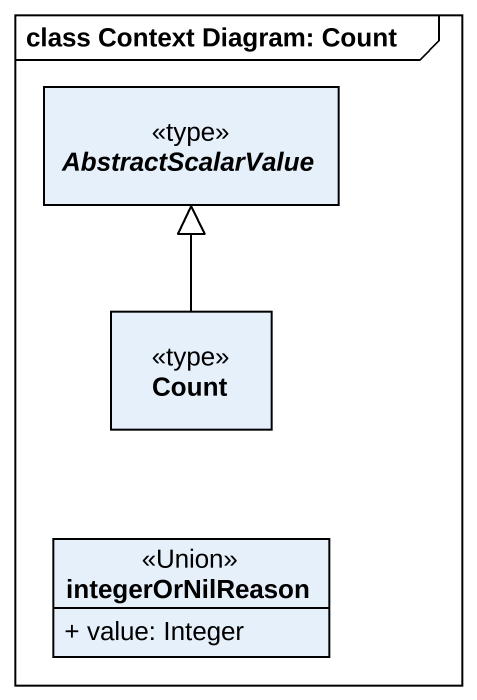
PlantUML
@startuml
mainframe class Context Diagram: Count
hide circle
hide empty members
skinparam classAttributeIconSize 0
abstract class AbstractScalarValue <<type>>
class Count <<type>>
class integerOrNilReason <<Union>> {
  + value: Integer
}
Count -up-|> AbstractScalarValue
@enduml
